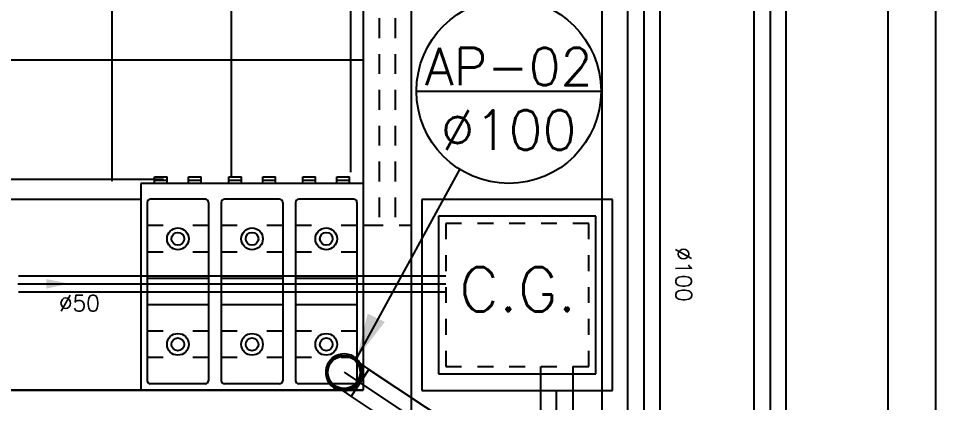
# Model space of a CAD drawing. Header units: millimetres. Extents: x 3923 to 4120, y 744 to 867.
# Drawn here: x 3979.02 to 3984.79, y 833.41 to 835.83 of the extents above; entities that cross this region are included whole.
import ezdxf
from ezdxf.enums import TextEntityAlignment as Align

# ---------------------------------------------------------------- set-up
doc = ezdxf.new("R2010")
doc.units = ezdxf.units.MM
for name, pattern in [('CONTINU', [0]), ('HIDDEN', [0.375, 0.25, -0.125]), ('HIDDEN2', [0.1875, 0.125, -0.0625])]:
    doc.linetypes.add(name, pattern=pattern)
for name, color, linetype in [('-HIDRO', 8, 'Continuous'), ('a-pem-m', 6, 'Continuous'), ('A-PEN-C', 4, 'Continuous'), ('HIDROGRAFIA', 4, 'Continuous'), ('Texto-Tubos', 7, 'Continuous'), ('TigreCad', 3, 'Continuous'), ('Tinterno', 9, 'Continuous'), ('TUBULAÇÃO_ESGOTO', 5, 'Continuous')]:
    doc.layers.add(name, color=color, linetype=linetype)
doc.styles.add('R80', font='simplex.shx', dxfattribs={"height": 12})
doc.styles.add('ROMANS', font='romans__.ttf', dxfattribs={"height": 0.1})
doc.styles.add('TCTUBOS-TXT', font='txt.shx')

# ---------------------------------------------------------------- blocks, each defined once
blk = doc.blocks.new('Fogão03_6')
at = {"layer": 'a-pem-m', "color": 8}
for p, q in [((-0.35, -0.65), (-0.35, 0)), ((-0.35, 0), (0.35, 0)), ((-0.35, 0), (0.35, 0)), ((-0.35, -0.65), (-0.35, 0)), ((-0.32, -0.02), (-0.1467, -0.02)), ((-0.32, -0.02), (-0.1467, -0.02)), ((-0.0867, -0.02), (0.0867, -0.02)), ((-0.0867, -0.02), (0.0867, -0.02)), ((0.1467, -0.02), (0.32, -0.02)), ((0.1467, -0.02), (0.32, -0.02)), ((0.35, -0.65), (0.35, 0)), ((0.35, -0.65), (0.35, 0)), ((-0.33, -0.59), (-0.33, -0.03)), ((-0.33, -0.59), (-0.33, -0.03)), ((-0.1367, -0.59), (-0.1367, -0.03)), ((-0.1367, -0.59), (-0.1367, -0.03)), ((-0.0967, -0.59), (-0.0967, -0.03)), ((-0.0967, -0.59), (-0.0967, -0.03)), ((0.0967, -0.59), (0.0967, -0.03)), ((0.0967, -0.59), (0.0967, -0.03)), ((0.1367, -0.59), (0.1367, -0.03)), ((0.1367, -0.59), (0.1367, -0.03)), ((0.33, -0.59), (0.33, -0.03)), ((0.33, -0.59), (0.33, -0.03)), ((-0.33, -0.1029), (-0.28, -0.1029)), ((-0.33, -0.1029), (-0.28, -0.1029)), ((-0.1867, -0.1029), (-0.1367, -0.1029)), ((-0.1867, -0.1029), (-0.1367, -0.1029)), ((-0.0967, -0.1029), (-0.0467, -0.1029)), ((-0.0967, -0.1029), (-0.0467, -0.1029)), ((0.0467, -0.1029), (0.0967, -0.1029)), ((0.0467, -0.1029), (0.0967, -0.1029)), ((0.1367, -0.1029), (0.1867, -0.1029)), ((0.1367, -0.1029), (0.1867, -0.1029)), ((0.28, -0.1029), (0.33, -0.1029)), ((0.28, -0.1029), (0.33, -0.1029)), ((-0.33, -0.1857), (-0.28, -0.1857)), ((-0.33, -0.1857), (-0.28, -0.1857)), ((-0.1867, -0.1857), (-0.1367, -0.1857)), ((-0.1867, -0.1857), (-0.1367, -0.1857)), ((-0.0967, -0.1857), (-0.0467, -0.1857)), ((-0.0967, -0.1857), (-0.0467, -0.1857)), ((0.0467, -0.1857), (0.0967, -0.1857)), ((0.0467, -0.1857), (0.0967, -0.1857)), ((0.1367, -0.1857), (0.1867, -0.1857)), ((0.1367, -0.1857), (0.1867, -0.1857)), ((0.28, -0.1857), (0.33, -0.1857)), ((0.28, -0.1857), (0.33, -0.1857)), ((-0.33, -0.2686), (-0.1367, -0.2686)), ((-0.33, -0.2686), (-0.1367, -0.2686)), ((-0.0967, -0.2686), (0.0967, -0.2686)), ((-0.0967, -0.2686), (0.0967, -0.2686)), ((0.1367, -0.2686), (0.33, -0.2686)), ((0.1367, -0.2686), (0.33, -0.2686)), ((-0.33, -0.3514), (-0.1367, -0.3514)), ((-0.33, -0.3514), (-0.1367, -0.3514)), ((-0.0967, -0.3514), (0.0967, -0.3514)), ((-0.0967, -0.3514), (0.0967, -0.3514)), ((0.1367, -0.3514), (0.33, -0.3514)), ((0.1367, -0.3514), (0.33, -0.3514)), ((-0.33, -0.4343), (-0.28, -0.4343)), ((-0.33, -0.4343), (-0.28, -0.4343)), ((-0.1867, -0.4343), (-0.1367, -0.4343)), ((-0.1867, -0.4343), (-0.1367, -0.4343)), ((-0.0967, -0.4343), (-0.0467, -0.4343)), ((-0.0967, -0.4343), (-0.0467, -0.4343)), ((0.0467, -0.4343), (0.0967, -0.4343)), ((0.0467, -0.4343), (0.0967, -0.4343)), ((0.1367, -0.4343), (0.1867, -0.4343)), ((0.1367, -0.4343), (0.1867, -0.4343)), ((0.28, -0.4343), (0.33, -0.4343)), ((0.28, -0.4343), (0.33, -0.4343)), ((-0.33, -0.5171), (-0.28, -0.5171)), ((-0.33, -0.5171), (-0.28, -0.5171)), ((-0.1867, -0.5171), (-0.1367, -0.5171)), ((-0.1867, -0.5171), (-0.1367, -0.5171)), ((-0.0967, -0.5171), (-0.0467, -0.5171)), ((-0.0967, -0.5171), (-0.0467, -0.5171)), ((0.0467, -0.5171), (0.0967, -0.5171)), ((0.0467, -0.5171), (0.0967, -0.5171)), ((0.1367, -0.5171), (0.1867, -0.5171)), ((0.1367, -0.5171), (0.1867, -0.5171)), ((0.28, -0.5171), (0.33, -0.5171)), ((0.28, -0.5171), (0.33, -0.5171)), ((-0.32, -0.6), (-0.1467, -0.6)), ((-0.32, -0.6), (-0.1467, -0.6)), ((-0.0867, -0.6), (0.0867, -0.6)), ((-0.0867, -0.6), (0.0867, -0.6)), ((0.1467, -0.6), (0.32, -0.6)), ((0.1467, -0.6), (0.32, -0.6)), ((-0.35, -0.65), (0.35, -0.65)), ((-0.35, -0.65), (0.35, -0.65)), ((-0.3068, -0.65), (-0.3068, -0.67)), ((-0.3068, -0.65), (-0.3068, -0.67)), ((-0.2669, -0.66), (-0.3068, -0.66)), ((-0.2669, -0.66), (-0.3068, -0.66)), ((-0.2669, -0.65), (-0.2669, -0.67)), ((-0.2669, -0.65), (-0.2669, -0.67)), ((-0.1998, -0.65), (-0.1998, -0.67)), ((-0.1998, -0.65), (-0.1998, -0.67)), ((-0.1599, -0.66), (-0.1998, -0.66)), ((-0.1599, -0.66), (-0.1998, -0.66)), ((-0.1599, -0.65), (-0.1599, -0.67)), ((-0.1599, -0.65), (-0.1599, -0.67)), ((-0.0734, -0.65), (-0.0734, -0.67)), ((-0.0734, -0.65), (-0.0734, -0.67)), ((-0.0335, -0.66), (-0.0734, -0.66)), ((-0.0335, -0.66), (-0.0734, -0.66)), ((-0.0335, -0.65), (-0.0335, -0.67)), ((-0.0335, -0.65), (-0.0335, -0.67)), ((0.0335, -0.65), (0.0335, -0.67)), ((0.0335, -0.65), (0.0335, -0.67)), ((0.0734, -0.66), (0.0335, -0.66)), ((0.0734, -0.66), (0.0335, -0.66)), ((0.0734, -0.65), (0.0734, -0.67)), ((0.0734, -0.65), (0.0734, -0.67)), ((0.1599, -0.65), (0.1599, -0.67)), ((0.1599, -0.65), (0.1599, -0.67)), ((0.1998, -0.66), (0.1599, -0.66)), ((0.1998, -0.66), (0.1599, -0.66)), ((0.1998, -0.65), (0.1998, -0.67)), ((0.1998, -0.65), (0.1998, -0.67)), ((0.2669, -0.65), (0.2669, -0.67)), ((0.2669, -0.65), (0.2669, -0.67)), ((0.3067, -0.66), (0.2669, -0.66)), ((0.3067, -0.66), (0.2669, -0.66)), ((0.3067, -0.65), (0.3067, -0.67)), ((0.3067, -0.65), (0.3067, -0.67)), ((-0.2669, -0.67), (-0.3068, -0.67)), ((-0.2669, -0.67), (-0.3068, -0.67)), ((-0.1599, -0.67), (-0.1998, -0.67)), ((-0.1599, -0.67), (-0.1998, -0.67)), ((-0.0335, -0.67), (-0.0734, -0.67)), ((-0.0335, -0.67), (-0.0734, -0.67)), ((0.0734, -0.67), (0.0335, -0.67)), ((0.0734, -0.67), (0.0335, -0.67)), ((0.1998, -0.67), (0.1599, -0.67)), ((0.1998, -0.67), (0.1599, -0.67)), ((0.3067, -0.67), (0.2669, -0.67)), ((0.3067, -0.67), (0.2669, -0.67))]:
    blk.add_line(p, q, dxfattribs=at)
for centre, radius in [((-0.2333, -0.1443), 0.0341), ((-0.2333, -0.1443), 0.0341), ((0, -0.1443), 0.0341), ((0, -0.1443), 0.0341), ((0.2333, -0.1443), 0.0341), ((0.2333, -0.1443), 0.0341), ((-0.2333, -0.1443), 0.02), ((-0.2333, -0.1443), 0.02), ((0, -0.1443), 0.02), ((0, -0.1443), 0.02), ((0.2333, -0.1443), 0.02), ((0.2333, -0.1443), 0.02), ((-0.2333, -0.4757), 0.0341), ((-0.2333, -0.4757), 0.0341), ((-0.2333, -0.4757), 0.02), ((-0.2333, -0.4757), 0.02), ((0, -0.4757), 0.0341), ((0, -0.4757), 0.0341), ((0, -0.4757), 0.02), ((0, -0.4757), 0.02), ((0.2333, -0.4757), 0.0341), ((0.2333, -0.4757), 0.0341), ((0.2333, -0.4757), 0.02), ((0.2333, -0.4757), 0.02)]:
    blk.add_circle(centre, radius, dxfattribs=at)
for centre, start, end in [((-0.32, -0.03), 89.9995, 179.9996), ((-0.32, -0.03), 89.9995, 179.9996), ((-0.1467, -0.03), 359.9996, 89.9995), ((-0.1467, -0.03), 359.9996, 89.9995), ((-0.0867, -0.03), 89.9995, 179.9996), ((-0.0867, -0.03), 89.9995, 179.9996), ((0.0867, -0.03), 359.9996, 89.9995), ((0.0867, -0.03), 359.9996, 89.9995), ((0.1467, -0.03), 89.9995, 179.9996), ((0.1467, -0.03), 89.9995, 179.9996), ((0.32, -0.03), 359.9996, 89.9995), ((0.32, -0.03), 359.9996, 89.9995), ((-0.32, -0.59), 179.9996, 269.9995), ((-0.32, -0.59), 179.9996, 269.9995), ((-0.1467, -0.59), 269.9995, 359.9996), ((-0.1467, -0.59), 269.9995, 359.9996), ((-0.0867, -0.59), 179.9996, 269.9995), ((-0.0867, -0.59), 179.9996, 269.9995), ((0.0867, -0.59), 269.9995, 359.9996), ((0.0867, -0.59), 269.9995, 359.9996), ((0.1467, -0.59), 179.9996, 269.9995), ((0.1467, -0.59), 179.9996, 269.9995), ((0.32, -0.59), 269.9995, 359.9996), ((0.32, -0.59), 269.9995, 359.9996)]:
    blk.add_arc(centre, 0.01, start, end, dxfattribs=at)
blk = doc.blocks.new('_cxgordu')
for p, q in [((40, 40), (-40, 40)), ((-40, 40), (-40, -40)), ((40, -40), (40, 40)), ((-40, -40), (40, -40))]:
    blk.add_line(p, q)
at = {"color": 1, "linetype": 'Continuous', "ltscale": 0.5}
for p, q in [((33, 33), (-33, 33)), ((-33, 33), (-33, -33)), ((33, -33), (33, 33)), ((-33, -33), (33, -33))]:
    blk.add_line(p, q, dxfattribs=at)
at = {"color": 1, "linetype": 'HIDDEN', "ltscale": 0.5}
for p, q in [((30, 30), (-30, 30)), ((-30, 30), (-30, -30)), ((30, -30), (30, 30)), ((-30, -30), (30, -30))]:
    blk.add_line(p, q, dxfattribs=at)
at = {"style": 'R80'}
blk.add_text('C.G.', height=18.48, dxfattribs=at).set_placement((-24.3, -6.88))
blk = doc.blocks.new('j9n100s')
at = {"layer": 'TigreCad'}
for p, q in [((27.3, 50.8), (60, 50.8)), ((27.3, -50.8), (60, -50.8))]:
    blk.add_line(p, q, dxfattribs=at)
blk.add_circle((0, 0), 53.2, dxfattribs=at)
for start, end in [(61.785, 298.215), (298.215, 61.785)]:
    blk.add_arc((0, 0), 57.7, start, end, dxfattribs=at)
at = {"layer": 'Tinterno'}
blk.add_line((60, -50.8), (60, 50.8), dxfattribs=at)
blk.add_circle((0, 0), 51, dxfattribs=at)

msp = doc.modelspace()

# ---------------------------------------------------------------- hatches: boundary and pattern name
at = {"layer": '-HIDRO'}
h = msp.add_hatch(dxfattribs=at)
h.set_pattern_fill('ANSI37,_O', color=256, scale=6, angle=-45)
h.set_pattern_definition([(360, (2563.6108, 720.067), (2e-16, 0.75), []), (90, (2563.6108, 720.067), (-0.75, 2e-16), [])])
h.paths.add_polyline_path([(3981.105, 839.8912), (3981.105, 838.2912), (3981.045, 838.2912), (3981.045, 839.8912)], flags=16)
edge = h.paths.add_edge_path(flags=16)
edge.add_arc((3980.3752, 839.3385), 0.1184, -81.66738, -8.33262)
edge.add_line((3980.4924, 839.3213), (3980.4918, 839.9219))
edge.add_arc((3980.3752, 839.9054), 0.1178, 8.0319, 81.60093)
edge.add_line((3980.3924, 840.0219), (3980.2031, 840.0219))
edge.add_arc((3980.2202, 839.9041), 0.1191, 98.25848, 171.3882)
edge.add_line((3980.1025, 839.9219), (3980.1031, 839.3213))
edge.add_arc((3980.2202, 839.3385), 0.1184, 188.33262, 261.66738)
edge.add_line((3980.2031, 839.2213), (3980.3924, 839.2213))
edge = h.paths.add_edge_path(flags=16)
edge.add_line((3978.2821, 836.1916), (3978.2821, 836.9499))
edge = h.paths.add_edge_path(flags=16)
edge.add_arc((3978.2821, 836.7571), 0.1096, -90, 270)
edge = h.paths.add_edge_path(flags=16)
edge.add_line((3978.0894, 836.7571), (3978.4748, 836.7571))
h.paths.add_polyline_path([(3978.9497, 837.0735), (3978.9497, 835.8251), (3979.2912, 835.8251), (3979.2912, 837.0735)], flags=24)
h.paths.add_polyline_path([(3978.5818, 837.0654), (3978.5818, 835.8332), (3978.9785, 835.8332), (3978.9785, 837.0654)], flags=24)
edge = h.paths.add_edge_path()
edge.add_line((3981.105, 840.1912), (3979.4495, 840.1912))
edge.add_line((3979.4495, 840.1912), (3979.505, 839.8912))
edge.add_line((3979.505, 839.8912), (3978.24, 839.8912))
edge.add_line((3978.24, 839.8912), (3978.257, 838.4951))
edge.add_line((3978.257, 838.4951), (3978.0273, 838.4356))
edge.add_line((3978.0273, 838.4356), (3977.5854, 838.4376))
edge.add_line((3977.5854, 838.4376), (3977.1715, 838.4373))
edge.add_line((3977.1715, 838.4373), (3976.9708, 838.4418))
edge.add_line((3976.9708, 838.4418), (3976.8347, 838.5098))
edge.add_line((3976.8347, 838.5098), (3976.8347, 839.8912))
edge.add_line((3976.8347, 839.8912), (3976.1979, 839.8912))
edge.add_line((3976.1979, 839.8912), (3976.1908, 836.1912))
edge.add_line((3976.1908, 836.1912), (3976.4398, 836.1912))
edge.add_line((3976.4398, 836.1912), (3976.498, 834.6912))
edge.add_line((3976.498, 834.6912), (3981.1908, 834.8637))
edge.add_line((3981.1908, 834.8637), (3981.1908, 839.8912))
edge.add_line((3981.1908, 839.8912), (3981.1179, 839.8912))
edge.add_line((3981.1179, 839.8912), (3981.1179, 840.1912))
edge.add_line((3981.1179, 840.1912), (3979.4495, 840.1912))
h.paths.add_polyline_path([(3978.2541, 836.6899), (3978.2541, 836.0687), (3978.6497, 836.0687), (3978.6497, 836.6899)], flags=24)

# ---------------------------------------------------------------- linework, layer by layer
at = {"layer": '-HIDRO', "linetype": 'Continuous'}
for p, q in [((3984.7908, 860.4978), (3984.7908, 810.4978)), ((3984.4908, 860.1978), (3984.4908, 810.7978)), ((3982.6908, 850.8886), (3982.6908, 824.6778)), ((3981.4908, 840.1912), (3981.4908, 831.6745)), ((3981.1908, 839.8912), (3981.1908, 833.4912)), ((3981.1908, 835.7868), (3981.1908, 833.4912)), ((3976.1908, 833.4912), (3981.1908, 833.4912))]:
    msp.add_line(p, q, dxfattribs=at)
at = {"layer": '-HIDRO', "linetype": 'HIDDEN2'}
for p, q in [((3981.2908, 838.5281), (3981.2908, 834.5281)), ((3981.3908, 838.5281), (3981.3908, 834.5281)), ((3981.1908, 834.5281), (3981.4908, 834.5281))]:
    msp.add_line(p, q, dxfattribs=at)
at = {"layer": '-HIDRO', "linetype": 'CONTINU'}
msp.add_lwpolyline([(3976.498, 834.6912), (3979.7908, 834.6912), (3979.7908, 833.4912), (3976.4908, 833.4912)], close=True, dxfattribs=at)
at = {"layer": 'A-PEN-C'}
for p, q in [((3981.5254, 835.3707), (3982.686, 835.3707)), ((3981.1499, 833.6931), (3981.7977, 834.8789))]:
    msp.add_line(p, q, dxfattribs=at)
msp.add_circle((3982.1057, 835.3707), 0.5803, dxfattribs=at)
msp.add_solid([(3981.1499, 833.6931), (3981.218, 833.9729), (3981.3262, 833.9208)], dxfattribs=at)
at = {"layer": 'TigreCad'}
for p, q in [((3983.6482, 832.2272), (3983.6482, 851.4473)), ((3983.8514, 832.2272), (3983.8514, 851.4473)), ((3982.8546, 828.9564), (3982.8546, 839.4585)), ((3983.0578, 828.9564), (3983.0578, 839.4585)), ((3979.0209, 834.2103, -12.6692), (3981.7088, 834.2103, 0.7488)), ((3979.0209, 834.1089, -12.6692), (3981.7088, 834.1089, 0.7488)), ((3981.2258, 833.6225), (3983.3448, 832.2199)), ((3982.3045, 833.6398), (3982.3045, 828.9564)), ((3982.5077, 833.6398), (3982.5077, 828.9564)), ((3981.1136, 833.453), (3983.3448, 831.9763))]:
    msp.add_line(p, q, dxfattribs=at)
at = {"layer": 'TUBULAÇÃO_ESGOTO'}
for p, q in [((3983.7498, 851.4473), (3983.7498, 832.2272)), ((3982.9562, 839.4585), (3982.9562, 828.9564)), ((3979.0174, 834.1596, -12.6692), (3981.7088, 834.1596, 0.7477)), ((3981.0696, 833.604), (3983.3448, 832.0981)), ((3982.4061, 828.9564), (3982.4061, 833.4898))]:
    msp.add_line(p, q, dxfattribs=at)
msp.add_solid([(3979.3385, 834.1619, -11.7705), (3979.1981, 834.1296, -11.7705), (3979.1972, 834.1897, -11.7705)], dxfattribs=at)

# ---------------------------------------------------------------- block references
at = {"layer": '-HIDRO', "linetype": 'Continuous', "xscale": 2, "yscale": 2, "zscale": 2, "rotation": 180}
msp.add_blockref('Fogão03_6', (3980.4908, 833.4912), dxfattribs=at)
at = {"layer": 'HIDROGRAFIA', "xscale": 0.01500000000032742, "yscale": 0.01499999999987267, "zscale": 0.015}
msp.add_blockref('_cxgordu', (3982.1588, 834.0898), dxfattribs=at)
at = {"layer": 'TigreCad', "xscale": 0.002, "yscale": 0.002, "zscale": 0.002, "rotation": 326.499717577151}
msp.add_blockref('j9n100s', (3981.0696, 833.604), dxfattribs=at)

# ---------------------------------------------------------------- texts
at = {"layer": 'A-PEN-C', "style": 'ROMANS'}
for s, height, p in [('AP-02', 0.234, (3982.1057, 835.4078)), ('%%C100', 0.24935, (3982.1043, 835.0015))]:
    msp.add_text(s, height=height, dxfattribs=at).set_placement(p, align=Align.CENTER)
at = {"layer": 'Texto-Tubos', "style": 'TCTUBOS-TXT'}
msp.add_text('%%C100', height=0.1, rotation=270.46482, dxfattribs=at).set_placement((3983.1557, 834.2181), align=Align.CENTER)
msp.add_text('%%C50', height=0.1, dxfattribs=at).set_placement((3979.4047, 833.9885), align=Align.CENTER)

doc.saveas('drawing.dxf')
